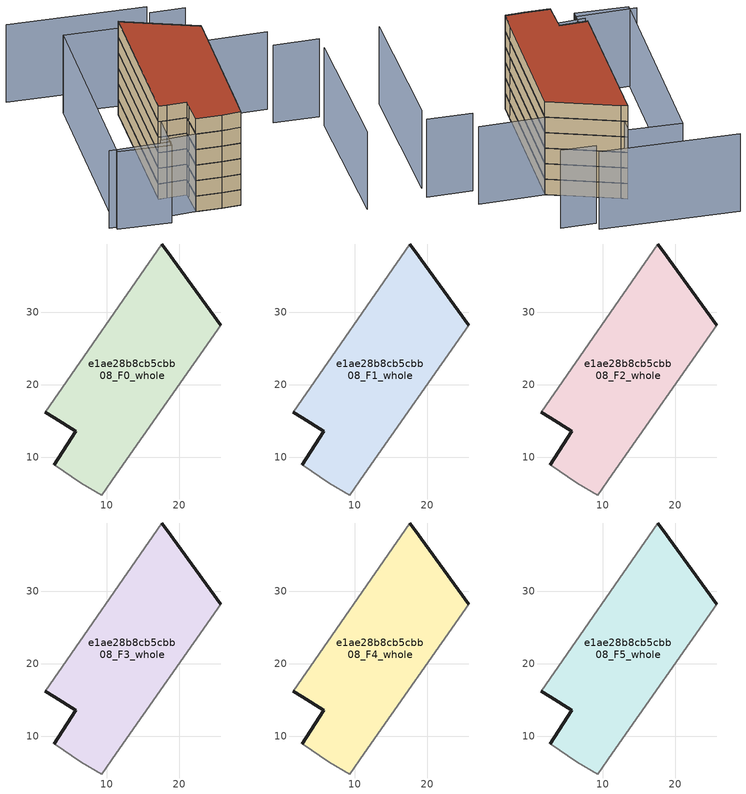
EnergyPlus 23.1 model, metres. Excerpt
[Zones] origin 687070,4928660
e1ae28b8cb5cbb08_F0_whole
 floor ground (EU_floor_Construction): 11.28,7.61 25.74,28.24 18.31,38.54 17.64,39.46 1.52,16.19 2.75,15.42 5.69,13.57 5.08,12.59 2.73,8.93 6.5,6.39 9.28,4.75 z0
 wall outside (EU_wall_Construction): 2.73,8.93 5.08,12.59 5.69,13.57 2.75,15.42 1.52,16.19 / 17.64,39.46 18.31,38.54 25.74,28.24 z0:3
 wall adiabatic (EU_wall_Construction): 1.52,16.19 17.64,39.46 / 25.74,28.24 11.28,7.61 9.28,4.75 6.5,6.39 2.73,8.93 z0:3
e1ae28b8cb5cbb08_F1_whole
 floor to e1ae28b8cb5cbb08_F0_whole (EU_floor_Construction): 11.28,7.61 25.74,28.24 18.31,38.54 17.64,39.46 1.52,16.19 2.75,15.42 5.69,13.57 5.08,12.59 2.73,8.93 6.5,6.39 9.28,4.75 z3
 wall outside (EU_wall_Construction): 2.73,8.93 5.08,12.59 5.69,13.57 2.75,15.42 1.52,16.19 / 17.64,39.46 18.31,38.54 25.74,28.24 z3:6
 wall adiabatic (EU_wall_Construction): 1.52,16.19 17.64,39.46 / 25.74,28.24 11.28,7.61 9.28,4.75 6.5,6.39 2.73,8.93 z3:6
e1ae28b8cb5cbb08_F2_whole
 floor to e1ae28b8cb5cbb08_F1_whole (EU_floor_Construction): 11.28,7.61 25.74,28.24 18.31,38.54 17.64,39.46 1.52,16.19 2.75,15.42 5.69,13.57 5.08,12.59 2.73,8.93 6.5,6.39 9.28,4.75 z6
 wall outside (EU_wall_Construction): 2.73,8.93 5.08,12.59 5.69,13.57 2.75,15.42 1.52,16.19 / 17.64,39.46 18.31,38.54 25.74,28.24 z6:9
 wall adiabatic (EU_wall_Construction): 1.52,16.19 17.64,39.46 / 25.74,28.24 11.28,7.61 9.28,4.75 6.5,6.39 2.73,8.93 z6:9
e1ae28b8cb5cbb08_F3_whole
 floor to e1ae28b8cb5cbb08_F2_whole (EU_floor_Construction): 11.28,7.61 25.74,28.24 18.31,38.54 17.64,39.46 1.52,16.19 2.75,15.42 5.69,13.57 5.08,12.59 2.73,8.93 6.5,6.39 9.28,4.75 z9
 wall outside (EU_wall_Construction): 2.73,8.93 5.08,12.59 5.69,13.57 2.75,15.42 1.52,16.19 / 17.64,39.46 18.31,38.54 25.74,28.24 z9:12
 wall adiabatic (EU_wall_Construction): 1.52,16.19 17.64,39.46 / 25.74,28.24 11.28,7.61 9.28,4.75 6.5,6.39 2.73,8.93 z9:12
e1ae28b8cb5cbb08_F4_whole
 floor to e1ae28b8cb5cbb08_F3_whole (EU_floor_Construction): 11.28,7.61 25.74,28.24 18.31,38.54 17.64,39.46 1.52,16.19 2.75,15.42 5.69,13.57 5.08,12.59 2.73,8.93 6.5,6.39 9.28,4.75 z12
 wall outside (EU_wall_Construction): 2.73,8.93 5.08,12.59 5.69,13.57 2.75,15.42 1.52,16.19 / 17.64,39.46 18.31,38.54 25.74,28.24 z12:15
 wall adiabatic (EU_wall_Construction): 1.52,16.19 17.64,39.46 / 25.74,28.24 11.28,7.61 9.28,4.75 6.5,6.39 2.73,8.93 z12:15
e1ae28b8cb5cbb08_F5_whole
 floor to e1ae28b8cb5cbb08_F4_whole (EU_floor_Construction): 11.28,7.61 25.74,28.24 18.31,38.54 17.64,39.46 1.52,16.19 2.75,15.42 5.69,13.57 5.08,12.59 2.73,8.93 6.5,6.39 9.28,4.75 z15
 wall outside (EU_wall_Construction): 2.73,8.93 5.08,12.59 5.69,13.57 2.75,15.42 1.52,16.19 / 17.64,39.46 18.31,38.54 25.74,28.24 z15:18
 wall adiabatic (EU_wall_Construction): 1.52,16.19 17.64,39.46 / 25.74,28.24 11.28,7.61 9.28,4.75 6.5,6.39 2.73,8.93 z15:18
 roof outside (EU_roof_Construction): 18.31,38.54 25.74,28.24 11.28,7.61 9.28,4.75 6.5,6.39 2.73,8.93 5.08,12.59 5.69,13.57 2.75,15.42 1.52,16.19 17.64,39.46 z18
shading: -2.62,11.95 9.43,5.14 / 32.71,18.41 39.36,14.09 / 22.21,-11.75 37.7,11.53 / -10.85,16.09 -1.85,10.41 / 24.69,28.91 35.37,22.1 / 32.06,37.34 27.02,40.8 / 28.11,42.39 8.27,56.02 / -10.2,14.87 12.07,46.63 / 12.07,46.63 19.67,41.31 / 19.67,41.31 -2.59,9.54 / -2.59,9.54 -10.2,14.87 z0:15
[Building]
EU S2 Campaign: North Axis=0; Terrain=City; Solar Distribution=FullExterior
[Site:Location]
Bologna: Latitude=44.5; Longitude=11.25; Time Zone=1; Elevation=37
[SizingPeriod:WeatherFileDays]
AnnualSizingPeriod: Begin Month=1; Begin Day of Month=1; End Month=12; End Day of Month=31; Day of Week for Start Day=Monday; Use Weather File Daylight Saving Period=No; Use Weather File Rain and Snow Indicators=No
[MATERIAL]
EU_InternalMass_Material: Roughness=MediumRough; Thickness=0.1; Conductivity=1; Density=1800; Specific Heat=900; Thermal Absorptance=0.9; Solar Absorptance=0.7; Visible Absorptance=0.7
[MATERIAL:NOMASS] Roughness=MediumRough; Thermal Absorptance=0.9; Solar Absorptance=0.7; Visible Absorptance=0.7
Name | Thermal Resistance
EU_wall_NoMass | 0.905828
EU_roof_NoMass | 0.37593
EU_floor_NoMass | 0.67114
[CONSTRUCTION]
EU_wall_Construction: EU_wall_NoMass
EU_roof_Construction: EU_roof_NoMass
EU_floor_Construction: EU_floor_NoMass
EU_InternalMass_Construction: EU_InternalMass_Material
[ZONE] Type=1; Multiplier=1; Ceiling Height=autocalculate; Volume=1134.12; Floor Area=autocalculate; Part of Total Floor Area=Yes
e1ae28b8cb5cbb08_F0_whole; e1ae28b8cb5cbb08_F1_whole; e1ae28b8cb5cbb08_F2_whole; e1ae28b8cb5cbb08_F3_whole; e1ae28b8cb5cbb08_F4_whole; e1ae28b8cb5cbb08_F5_whole
[INTERNALMASS] Construction=EU_InternalMass_Construction; Surface Area=361.282
Name | Zone or ZoneList
e1ae28b8cb5cbb08_F0_whole_EU_InternalMass | e1ae28b8cb5cbb08_F0_whole
e1ae28b8cb5cbb08_F1_whole_EU_InternalMass | e1ae28b8cb5cbb08_F1_whole
e1ae28b8cb5cbb08_F2_whole_EU_InternalMass | e1ae28b8cb5cbb08_F2_whole
e1ae28b8cb5cbb08_F3_whole_EU_InternalMass | e1ae28b8cb5cbb08_F3_whole
e1ae28b8cb5cbb08_F4_whole_EU_InternalMass | e1ae28b8cb5cbb08_F4_whole
e1ae28b8cb5cbb08_F5_whole_EU_InternalMass | e1ae28b8cb5cbb08_F5_whole
[OTHEREQUIPMENT] Fuel Type=Electricity; Design Level Calculation Method=Watts/Area; Power per Zone Floor Area=1; Fraction Latent=0; Fraction Radiant=0; Fraction Lost=0; Carbon Dioxide Generation Rate=0; EndUse Subcategory=EU_Step8_InternalGains
Name | Zone or ZoneList or Space or SpaceList | Schedule
EU_Step8_InternalGain_e1ae28b8cb5cbb08_F0_whole_f000 | e1ae28b8cb5cbb08_F0_whole | EU_Step8_GainSchedule_e1ae28b8cb5cbb08_F0_whole_f000
EU_Step8_InternalGain_e1ae28b8cb5cbb08_F1_whole_f000 | e1ae28b8cb5cbb08_F1_whole | EU_Step8_GainSchedule_e1ae28b8cb5cbb08_F1_whole_f000
EU_Step8_InternalGain_e1ae28b8cb5cbb08_F2_whole_f000 | e1ae28b8cb5cbb08_F2_whole | EU_Step8_GainSchedule_e1ae28b8cb5cbb08_F2_whole_f000
EU_Step8_InternalGain_e1ae28b8cb5cbb08_F3_whole_f000 | e1ae28b8cb5cbb08_F3_whole | EU_Step8_GainSchedule_e1ae28b8cb5cbb08_F3_whole_f000
EU_Step8_InternalGain_e1ae28b8cb5cbb08_F4_whole_f000 | e1ae28b8cb5cbb08_F4_whole | EU_Step8_GainSchedule_e1ae28b8cb5cbb08_F4_whole_f000
EU_Step8_InternalGain_e1ae28b8cb5cbb08_F5_whole_f000 | e1ae28b8cb5cbb08_F5_whole | EU_Step8_GainSchedule_e1ae28b8cb5cbb08_F5_whole_f000
[ZONEVENTILATION:DESIGNFLOWRATE] Schedule=EU_AlwaysOn; Design Flow Rate Calculation Method=AirChanges/Hour; Air Changes per Hour=0.73129; Ventilation Type=Natural; Fan Pressure Rise=0; Fan Total Efficiency=1; Constant Term Coefficient=1; Temperature Term Coefficient=0; Velocity Term Coefficient=0; Velocity Squared Term Coefficient=0; Minimum Indoor Temperature=-100; Maximum Indoor Temperature=100; Delta Temperature=-100; Minimum Outdoor Temperature=-100; Maximum Outdoor Temperature=100; Maximum Wind Speed=40
Name | Zone or ZoneList or Space or SpaceList
EU_ConstantAir_e1ae28b8cb5cbb08_F0_whole | e1ae28b8cb5cbb08_F0_whole
EU_ConstantAir_e1ae28b8cb5cbb08_F1_whole | e1ae28b8cb5cbb08_F1_whole
EU_ConstantAir_e1ae28b8cb5cbb08_F2_whole | e1ae28b8cb5cbb08_F2_whole
EU_ConstantAir_e1ae28b8cb5cbb08_F3_whole | e1ae28b8cb5cbb08_F3_whole
EU_ConstantAir_e1ae28b8cb5cbb08_F4_whole | e1ae28b8cb5cbb08_F4_whole
EU_ConstantAir_e1ae28b8cb5cbb08_F5_whole | e1ae28b8cb5cbb08_F5_whole
[HVACTEMPLATE:THERMOSTAT] Constant Heating Setpoint=20; Constant Cooling Setpoint=50
EU_HeatOnly_e1ae28b8cb5cbb08_F0_whole; EU_HeatOnly_e1ae28b8cb5cbb08_F1_whole; EU_HeatOnly_e1ae28b8cb5cbb08_F2_whole; EU_HeatOnly_e1ae28b8cb5cbb08_F3_whole; EU_HeatOnly_e1ae28b8cb5cbb08_F4_whole; EU_HeatOnly_e1ae28b8cb5cbb08_F5_whole
[HVACTEMPLATE:ZONE:IDEALLOADSAIRSYSTEM] System Availability Schedule=EU_AlwaysOn; Maximum Heating Supply Air Temperature=50; Minimum Cooling Supply Air Temperature=13; Maximum Heating Supply Air Humidity Ratio=0.0156; Minimum Cooling Supply Air Humidity Ratio=0.0077; Heating Limit=NoLimit; Cooling Limit=NoLimit; Heating Availability Schedule=EU_AlwaysOn; Cooling Availability Schedule=EU_CoolingOff; Dehumidification Control Type=ConstantSensibleHeatRatio; Cooling Sensible Heat Ratio=0.7; Dehumidification Setpoint=60; Humidification Control Type=None; Humidification Setpoint=30; Outdoor Air Method=None; Outdoor Air Flow Rate per Person=0.00944; Outdoor Air Flow Rate per Zone Floor Area=0; Outdoor Air Flow Rate per Zone=0; Demand Controlled Ventilation Type=None; Outdoor Air Economizer Type=NoEconomizer; Heat Recovery Type=None; Sensible Heat Recovery Effectiveness=0.7; Latent Heat Recovery Effectiveness=0.65
Name | Template Thermostat
e1ae28b8cb5cbb08_F0_whole | EU_HeatOnly_e1ae28b8cb5cbb08_F0_whole
e1ae28b8cb5cbb08_F1_whole | EU_HeatOnly_e1ae28b8cb5cbb08_F1_whole
e1ae28b8cb5cbb08_F2_whole | EU_HeatOnly_e1ae28b8cb5cbb08_F2_whole
e1ae28b8cb5cbb08_F3_whole | EU_HeatOnly_e1ae28b8cb5cbb08_F3_whole
e1ae28b8cb5cbb08_F4_whole | EU_HeatOnly_e1ae28b8cb5cbb08_F4_whole
e1ae28b8cb5cbb08_F5_whole | EU_HeatOnly_e1ae28b8cb5cbb08_F5_whole
[SIZING:ZONE] Zone Cooling Design Supply Air Temperature Input Method=SupplyAirTemperature; Zone Cooling Design Supply Air Temperature=13; Zone Heating Design Supply Air Temperature Input Method=SupplyAirTemperature; Zone Heating Design Supply Air Temperature=50; Zone Cooling Design Supply Air Humidity Ratio=0.008; Zone Heating Design Supply Air Humidity Ratio=0.008; Cooling Design Air Flow Method=DesignDay; Cooling Design Air Flow Rate=0; Cooling Minimum Air Flow per Zone Floor Area=0.000762; Cooling Minimum Air Flow=0; Cooling Minimum Air Flow Fraction=0.2; Heating Design Air Flow Method=DesignDay; Heating Design Air Flow Rate=0; Heating Maximum Air Flow per Zone Floor Area=0.002032; Heating Maximum Air Flow=0.141576; Heating Maximum Air Flow Fraction=0.3; Account for Dedicated Outdoor Air System=No; Dedicated Outdoor Air System Control Strategy=NeutralSupplyAir; Dedicated Outdoor Air Low Setpoint Temperature for Design=autosize; Dedicated Outdoor Air High Setpoint Temperature for Design=autosize; Zone Load Sizing Method=Sensible Load Only No Latent Load; Zone Latent Cooling Design Supply Air Humidity Ratio Input Method=HumidityRatioDifference; Zone Cooling Design Supply Air Humidity Ratio Difference=0.005; Zone Latent Heating Design Supply Air Humidity Ratio Input Method=HumidityRatioDifference; Zone Humidification Design Supply Air Humidity Ratio Difference=0.005
e1ae28b8cb5cbb08_F0_whole; e1ae28b8cb5cbb08_F1_whole; e1ae28b8cb5cbb08_F2_whole; e1ae28b8cb5cbb08_F3_whole; e1ae28b8cb5cbb08_F4_whole; e1ae28b8cb5cbb08_F5_whole
[SCHEDULE:CONSTANT]
Name | Hourly Value
EU_AlwaysOn | 1
EU_CoolingOff | 0
[SCHEDULE:FILE] Column Number=1; Rows to Skip at Top=0; Number of Hours of Data=8760; Column Separator=Comma; Interpolate to Timestep=No; Minutes per Item=60; Adjust Schedule for Daylight Savings=Yes
Name | File
EU_Step8_GainSchedule_e1ae28b8cb5cbb08_F0_whole_f000 | ../../schedules/e1ae28b8cb5cbb08/e1ae28b8cb5cbb08_F0_whole_f000_gain.csv
EU_Step8_GainSchedule_e1ae28b8cb5cbb08_F1_whole_f000 | ../../schedules/e1ae28b8cb5cbb08/e1ae28b8cb5cbb08_F1_whole_f000_gain.csv
EU_Step8_GainSchedule_e1ae28b8cb5cbb08_F2_whole_f000 | ../../schedules/e1ae28b8cb5cbb08/e1ae28b8cb5cbb08_F2_whole_f000_gain.csv
EU_Step8_GainSchedule_e1ae28b8cb5cbb08_F3_whole_f000 | ../../schedules/e1ae28b8cb5cbb08/e1ae28b8cb5cbb08_F3_whole_f000_gain.csv
EU_Step8_GainSchedule_e1ae28b8cb5cbb08_F4_whole_f000 | ../../schedules/e1ae28b8cb5cbb08/e1ae28b8cb5cbb08_F4_whole_f000_gain.csv
EU_Step8_GainSchedule_e1ae28b8cb5cbb08_F5_whole_f000 | ../../schedules/e1ae28b8cb5cbb08/e1ae28b8cb5cbb08_F5_whole_f000_gain.csv
